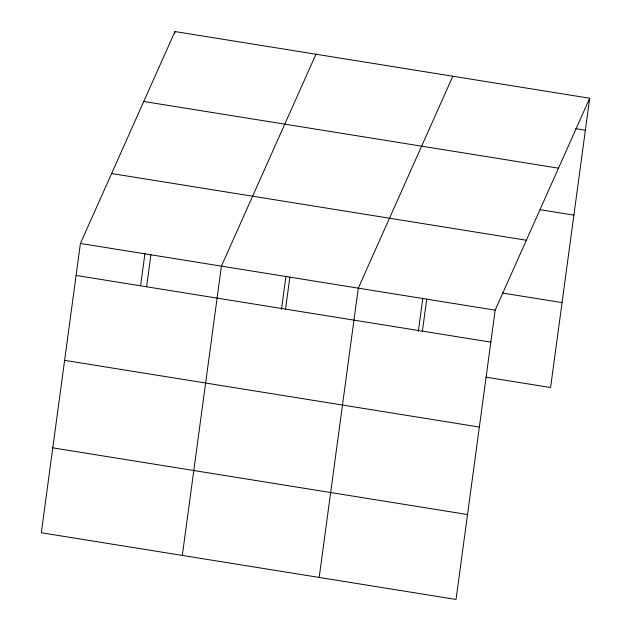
<?xml version="1.0" encoding="UTF-8"?>
<svg xmlns="http://www.w3.org/2000/svg" width="631" height="631" viewBox="0 0 631 631"><rect width="100%" height="100%" fill="white"/><g stroke="black" fill="none" stroke-linecap="round" stroke-linejoin="round"><path stroke-width="0.95" d="M80.421 243.463L41.307 532.753L456.039 599.45L495.154 310.16L589.693 98.247L174.961 31.55L80.421 243.463L495.154 310.16M140.595 285.701L144.949 253.496M174.692 33.49L174.961 31.55M146.597 286.789L150.927 254.806M182.32 555.43L221.426 266.14L315.965 54.227M281.473 309.356L285.961 276.173M285.535 309.127L289.858 277.151M319.176 577.444L358.29 288.154L452.829 76.233M418.337 331.362L422.825 298.179M422.399 331.141L426.722 299.157M589.693 98.247L550.579 387.537L486.004 377.149M575.732 128.677L585.371 130.231M143.758 101.481L558.498 168.177M540.16 209.713L573.887 215.139M111.616 173.533L526.357 240.23M502.308 293.013L562.063 302.62M76.099 275.447L490.831 342.144M64.614 360.356L479.347 427.053M52.783 447.844L467.524 514.541"/></g></svg>
